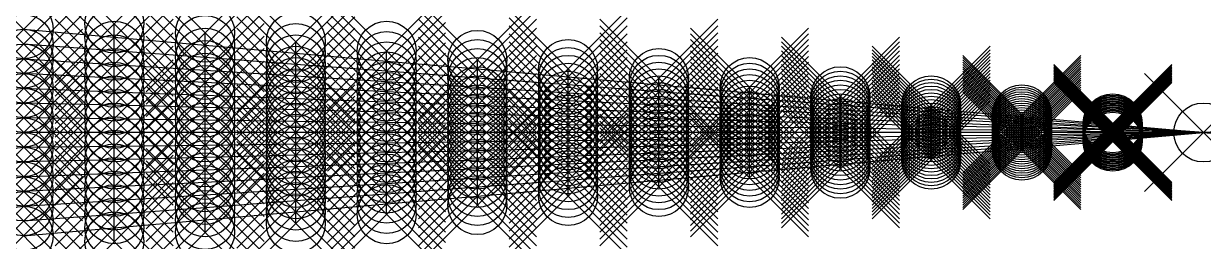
# Model space of a CAD drawing. Header units: inches. Extents: x 0 to 40, y -1.8 to 1.8.
# Drawn here: x 0 to 20, y -1.85 to 1.85 of the extents above; entities that cross this region are included whole.
import ezdxf

# ---------------------------------------------------------------- set-up
doc = ezdxf.new("R2010")
doc.units = ezdxf.units.IN
doc.header["$MEASUREMENT"] = 0
doc.header["$PDMODE"] = 35
for name, color, linetype in [('GF_Glass_01', 210, 'Continuous'), ('GF_Glass_02', 210, 'Continuous'), ('GF_Glass_03', 210, 'Continuous'), ('GF_Glass_04', 210, 'Continuous'), ('GF_Glass_05', 210, 'Continuous'), ('NF_Glassload', 150, 'Continuous'), ('NF_RestraintsXYZ', 70, 'Continuous'), ('NF_Windload_01', 40, 'Continuous'), ('NF_Windload_02', 40, 'Continuous'), ('NF_Windload_03', 40, 'Continuous'), ('NF_Windload_04', 40, 'Continuous'), ('NF_Windload_05', 40, 'Continuous'), ('NF_Windload_06', 40, 'Continuous'), ('NF_Windload_07', 40, 'Continuous'), ('NF_Windload_08', 40, 'Continuous'), ('NF_Windload_09', 40, 'Continuous'), ('NF_Windload_10', 40, 'Continuous'), ('NF_Windload_11', 40, 'Continuous'), ('NF_Windload_12', 40, 'Continuous'), ('NF_Windload_13', 40, 'Continuous'), ('NF_Windload_14', 40, 'Continuous'), ('NF_Windload_15', 40, 'Continuous')]:
    doc.layers.add(name, color=color, linetype=linetype)

msp = doc.modelspace()

# ---------------------------------------------------------------- linework, layer by layer
for p, q in [((1.538, 1.615, 23.438), (1.538, 1.846, 25)), ((0, 1.75, 23.438), (1.538, 1.615, 23.438)), ((1.538, 1.385, 21.875), (1.538, 1.615, 23.438)), ((1.538, 1.615, 23.438), (3.077, 1.481, 23.438)), ((3.077, 1.481, 23.438), (3.077, 1.692, 25)), ((1.538, 1.385, 21.875), (0, 1.5, 21.875)), ((3.077, 1.269, 21.875), (3.077, 1.481, 23.438)), ((3.077, 1.481, 23.438), (4.615, 1.346, 23.438)), ((4.615, 1.346, 23.438), (4.615, 1.538, 25)), ((0, 1.25, 20.312), (1.538, 1.154, 20.312)), ((1.538, 1.154, 20.312), (1.538, 1.385, 21.875)), ((3.077, 1.269, 21.875), (1.538, 1.385, 21.875)), ((3.077, 1.058, 20.312), (3.077, 1.269, 21.875)), ((4.615, 1.154, 21.875), (3.077, 1.269, 21.875)), ((4.615, 1.154, 21.875), (4.615, 1.346, 23.438)), ((4.615, 1.346, 23.438), (6.154, 1.212, 23.438)), ((6.154, 1.212, 23.438), (6.154, 1.385, 25)), ((6.154, 1.038, 21.875), (6.154, 1.212, 23.438)), ((6.154, 1.212, 23.438), (7.692, 1.077, 23.438)), ((7.692, 1.077, 23.438), (7.692, 1.231, 25)), ((1.538, 0.923, 18.75), (1.538, 1.154, 20.312)), ((1.538, 1.154, 20.312), (3.077, 1.058, 20.312)), ((3.077, 0.846, 18.75), (3.077, 1.058, 20.312)), ((3.077, 1.058, 20.312), (4.615, 0.962, 20.312)), ((4.615, 0.962, 20.312), (4.615, 1.154, 21.875)), ((6.154, 1.038, 21.875), (4.615, 1.154, 21.875)), ((6.154, 0.865, 20.312), (6.154, 1.038, 21.875)), ((7.692, 0.923, 21.875), (6.154, 1.038, 21.875)), ((7.692, 0.923, 21.875), (7.692, 1.077, 23.438)), ((7.692, 1.077, 23.438), (9.231, 0.942, 23.438)), ((9.231, 0.942, 23.438), (9.231, 1.077, 25)), ((1.538, 0.923, 18.75), (0, 1, 18.75)), ((1.538, 0.692, 17.188), (1.538, 0.923, 18.75)), ((3.077, 0.846, 18.75), (1.538, 0.923, 18.75)), ((3.077, 0.635, 17.188), (3.077, 0.846, 18.75)), ((4.615, 0.769, 18.75), (3.077, 0.846, 18.75)), ((4.615, 0.769, 18.75), (4.615, 0.962, 20.312)), ((4.615, 0.962, 20.312), (6.154, 0.865, 20.312)), ((6.154, 0.692, 18.75), (6.154, 0.865, 20.312)), ((6.154, 0.865, 20.312), (7.692, 0.769, 20.312)), ((7.692, 0.769, 20.312), (7.692, 0.923, 21.875)), ((9.231, 0.808, 21.875), (7.692, 0.923, 21.875)), ((9.231, 0.808, 21.875), (9.231, 0.942, 23.438)), ((9.231, 0.942, 23.438), (10.769, 0.808, 23.438)), ((9.231, 0.673, 20.312), (9.231, 0.808, 21.875)), ((10.769, 0.692, 21.875), (9.231, 0.808, 21.875)), ((10.769, 0.808, 23.438), (10.769, 0.923, 25)), ((10.769, 0.692, 21.875), (10.769, 0.808, 23.438)), ((10.769, 0.808, 23.438), (12.308, 0.673, 23.438)), ((0, 0.75, 17.188), (1.538, 0.692, 17.188)), ((1.538, 0.462, 15.625), (1.538, 0.692, 17.188)), ((1.538, 0.692, 17.188), (3.077, 0.635, 17.188)), ((3.077, 0.423, 15.625), (3.077, 0.635, 17.188)), ((3.077, 0.635, 17.188), (4.615, 0.577, 17.188)), ((4.615, 0.577, 17.188), (4.615, 0.769, 18.75)), ((6.154, 0.692, 18.75), (4.615, 0.769, 18.75)), ((6.154, 0.519, 17.188), (6.154, 0.692, 18.75)), ((7.692, 0.615, 18.75), (6.154, 0.692, 18.75)), ((7.692, 0.615, 18.75), (7.692, 0.769, 20.312)), ((7.692, 0.769, 20.312), (9.231, 0.673, 20.312)), ((7.692, 0.462, 17.188), (7.692, 0.615, 18.75)), ((9.231, 0.538, 18.75), (7.692, 0.615, 18.75)), ((9.231, 0.538, 18.75), (9.231, 0.673, 20.312)), ((9.231, 0.673, 20.312), (10.769, 0.577, 20.312)), ((10.769, 0.577, 20.312), (10.769, 0.692, 21.875)), ((12.308, 0.577, 21.875), (10.769, 0.692, 21.875)), ((12.308, 0.673, 23.438), (12.308, 0.769, 25)), ((12.308, 0.577, 21.875), (12.308, 0.673, 23.438)), ((12.308, 0.673, 23.438), (13.846, 0.538, 23.438)), ((13.846, 0.538, 23.438), (13.846, 0.615, 25)), ((1.538, 0.462, 15.625), (0, 0.5, 15.625)), ((1.538, 0.231, 14.062), (1.538, 0.462, 15.625)), ((3.077, 0.423, 15.625), (1.538, 0.462, 15.625)), ((3.077, 0.212, 14.062), (3.077, 0.423, 15.625)), ((4.615, 0.385, 15.625), (3.077, 0.423, 15.625)), ((4.615, 0.385, 15.625), (4.615, 0.577, 17.188)), ((4.615, 0.577, 17.188), (6.154, 0.519, 17.188)), ((6.154, 0.346, 15.625), (6.154, 0.519, 17.188)), ((6.154, 0.519, 17.188), (7.692, 0.462, 17.188)), ((7.692, 0.308, 15.625), (7.692, 0.462, 17.188)), ((7.692, 0.462, 17.188), (9.231, 0.404, 17.188)), ((9.231, 0.404, 17.188), (9.231, 0.538, 18.75)), ((10.769, 0.462, 18.75), (9.231, 0.538, 18.75)), ((9.231, 0.269, 15.625), (9.231, 0.404, 17.188)), ((9.231, 0.404, 17.188), (10.769, 0.346, 17.188)), ((10.769, 0.462, 18.75), (10.769, 0.577, 20.312)), ((10.769, 0.577, 20.312), (12.308, 0.481, 20.312)), ((10.769, 0.346, 17.188), (10.769, 0.462, 18.75)), ((12.308, 0.385, 18.75), (10.769, 0.462, 18.75)), ((12.308, 0.481, 20.312), (12.308, 0.577, 21.875)), ((13.846, 0.462, 21.875), (12.308, 0.577, 21.875)), ((12.308, 0.385, 18.75), (12.308, 0.481, 20.312)), ((12.308, 0.481, 20.312), (13.846, 0.385, 20.312)), ((13.846, 0.462, 21.875), (13.846, 0.538, 23.438)), ((13.846, 0.538, 23.438), (15.385, 0.404, 23.438)), ((13.846, 0.385, 20.312), (13.846, 0.462, 21.875)), ((15.385, 0.346, 21.875), (13.846, 0.462, 21.875)), ((15.385, 0.404, 23.438), (15.385, 0.462, 25)), ((15.385, 0.346, 21.875), (15.385, 0.404, 23.438)), ((15.385, 0.404, 23.438), (16.923, 0.269, 23.438)), ((1.538, 0.231, 14.062), (0, 0.25, 14.062)), ((1.538, 0, 12.5), (1.538, 0.231, 14.062)), ((1.538, 0.231, 14.062), (3.077, 0.212, 14.062)), ((3.077, 0, 12.5), (3.077, 0.212, 14.062)), ((3.077, 0.212, 14.062), (4.615, 0.192, 14.062)), ((4.615, 0.192, 14.062), (4.615, 0.385, 15.625)), ((6.154, 0.346, 15.625), (4.615, 0.385, 15.625)), ((6.154, 0.173, 14.062), (6.154, 0.346, 15.625)), ((7.692, 0.308, 15.625), (6.154, 0.346, 15.625)), ((7.692, 0.154, 14.062), (7.692, 0.308, 15.625)), ((9.231, 0.269, 15.625), (7.692, 0.308, 15.625)), ((9.231, 0.135, 14.062), (9.231, 0.269, 15.625)), ((10.769, 0.231, 15.625), (9.231, 0.269, 15.625)), ((10.769, 0.231, 15.625), (10.769, 0.346, 17.188)), ((10.769, 0.346, 17.188), (12.308, 0.288, 17.188)), ((10.769, 0.115, 14.062), (10.769, 0.231, 15.625)), ((12.308, 0.192, 15.625), (10.769, 0.231, 15.625)), ((12.308, 0.288, 17.188), (12.308, 0.385, 18.75)), ((13.846, 0.308, 18.75), (12.308, 0.385, 18.75)), ((12.308, 0.192, 15.625), (12.308, 0.288, 17.188)), ((12.308, 0.288, 17.188), (13.846, 0.231, 17.188)), ((13.846, 0.308, 18.75), (13.846, 0.385, 20.312)), ((13.846, 0.385, 20.312), (15.385, 0.288, 20.312)), ((13.846, 0.231, 17.188), (13.846, 0.308, 18.75)), ((15.385, 0.231, 18.75), (13.846, 0.308, 18.75)), ((13.846, 0.154, 15.625), (13.846, 0.231, 17.188)), ((13.846, 0.231, 17.188), (15.385, 0.173, 17.188)), ((15.385, 0.288, 20.312), (15.385, 0.346, 21.875)), ((16.923, 0.231, 21.875), (15.385, 0.346, 21.875)), ((15.385, 0.231, 18.75), (15.385, 0.288, 20.312)), ((15.385, 0.288, 20.312), (16.923, 0.192, 20.312)), ((15.385, 0.173, 17.188), (15.385, 0.231, 18.75)), ((16.923, 0.154, 18.75), (15.385, 0.231, 18.75)), ((16.923, 0.269, 23.438), (16.923, 0.308, 25)), ((16.923, 0.231, 21.875), (16.923, 0.269, 23.438)), ((16.923, 0.269, 23.438), (18.462, 0.135, 23.438)), ((16.923, 0.192, 20.312), (16.923, 0.231, 21.875)), ((18.462, 0.115, 21.875), (16.923, 0.231, 21.875)), ((1.538, 0, 12.5), (0, 0, 12.5)), ((1.538, -0.231, 10.938), (1.538, 0, 12.5)), ((3.077, 0, 12.5), (1.538, 0, 12.5)), ((3.077, -0.212, 10.938), (3.077, 0, 12.5)), ((4.615, 0, 12.5), (3.077, 0, 12.5)), ((4.615, 0, 12.5), (4.615, 0.192, 14.062)), ((4.615, 0.192, 14.062), (6.154, 0.173, 14.062)), ((4.615, -0.192, 10.938), (4.615, 0, 12.5)), ((6.154, 0, 12.5), (4.615, 0, 12.5)), ((6.154, 0, 12.5), (6.154, 0.173, 14.062)), ((6.154, 0.173, 14.062), (7.692, 0.154, 14.062)), ((6.154, -0.173, 10.938), (6.154, 0, 12.5)), ((7.692, 0, 12.5), (6.154, 0, 12.5)), ((7.692, 0, 12.5), (7.692, 0.154, 14.062)), ((7.692, 0.154, 14.062), (9.231, 0.135, 14.062)), ((7.692, -0.154, 10.938), (7.692, 0, 12.5)), ((9.231, 0, 12.5), (7.692, 0, 12.5)), ((9.231, 0, 12.5), (9.231, 0.135, 14.062)), ((9.231, 0.135, 14.062), (10.769, 0.115, 14.062)), ((9.231, -0.135, 10.938), (9.231, 0, 12.5)), ((10.769, 0, 12.5), (9.231, 0, 12.5)), ((10.769, 0, 12.5), (10.769, 0.115, 14.062)), ((10.769, 0.115, 14.062), (12.308, 0.096, 14.062)), ((10.769, -0.115, 10.938), (10.769, 0, 12.5)), ((12.308, 0, 12.5), (10.769, 0, 12.5)), ((12.308, 0.096, 14.062), (12.308, 0.192, 15.625)), ((13.846, 0.154, 15.625), (12.308, 0.192, 15.625)), ((12.308, 0, 12.5), (12.308, 0.096, 14.062)), ((12.308, 0.096, 14.062), (13.846, 0.077, 14.062)), ((12.308, -0.096, 10.938), (12.308, 0, 12.5)), ((13.846, 0, 12.5), (12.308, 0, 12.5)), ((13.846, 0.077, 14.062), (13.846, 0.154, 15.625)), ((15.385, 0.115, 15.625), (13.846, 0.154, 15.625)), ((13.846, 0, 12.5), (13.846, 0.077, 14.062)), ((13.846, 0.077, 14.062), (15.385, 0.058, 14.062)), ((13.846, -0.077, 10.938), (13.846, 0, 12.5)), ((15.385, 0, 12.5), (13.846, 0, 12.5)), ((15.385, 0.115, 15.625), (15.385, 0.173, 17.188)), ((15.385, 0.173, 17.188), (16.923, 0.115, 17.188)), ((15.385, 0.058, 14.062), (15.385, 0.115, 15.625)), ((16.923, 0.077, 15.625), (15.385, 0.115, 15.625)), ((15.385, 0, 12.5), (15.385, 0.058, 14.062)), ((15.385, 0.058, 14.062), (16.923, 0.038, 14.062)), ((15.385, -0.058, 10.938), (15.385, 0, 12.5)), ((16.923, 0, 12.5), (15.385, 0, 12.5)), ((16.923, 0.154, 18.75), (16.923, 0.192, 20.312)), ((16.923, 0.192, 20.312), (18.462, 0.096, 20.312)), ((16.923, 0.115, 17.188), (16.923, 0.154, 18.75)), ((18.462, 0.077, 18.75), (16.923, 0.154, 18.75)), ((16.923, 0.077, 15.625), (16.923, 0.115, 17.188)), ((16.923, 0.115, 17.188), (18.462, 0.058, 17.188)), ((16.923, 0.038, 14.062), (16.923, 0.077, 15.625)), ((18.462, 0.038, 15.625), (16.923, 0.077, 15.625)), ((16.923, 0, 12.5), (16.923, 0.038, 14.062)), ((16.923, 0.038, 14.062), (18.462, 0.019, 14.062)), ((16.923, -0.038, 10.938), (16.923, 0, 12.5)), ((18.462, 0, 12.5), (16.923, 0, 12.5)), ((18.462, 0.135, 23.438), (18.462, 0.154, 25)), ((18.462, 0.115, 21.875), (18.462, 0.135, 23.438)), ((18.462, 0.135, 23.438), (20, 0, 23.438)), ((18.462, 0.096, 20.312), (18.462, 0.115, 21.875)), ((20, 0, 21.875), (18.462, 0.115, 21.875)), ((18.462, 0.077, 18.75), (18.462, 0.096, 20.312)), ((18.462, 0.096, 20.312), (20, 0, 20.312)), ((18.462, 0.058, 17.188), (18.462, 0.077, 18.75)), ((20, 0, 18.75), (18.462, 0.077, 18.75)), ((18.462, 0.038, 15.625), (18.462, 0.058, 17.188)), ((18.462, 0.058, 17.188), (20, 0, 17.188)), ((18.462, 0.019, 14.062), (18.462, 0.038, 15.625)), ((20, 0, 15.625), (18.462, 0.038, 15.625)), ((18.462, 0, 12.5), (18.462, 0.019, 14.062)), ((18.462, 0.019, 14.062), (20, 0, 14.062)), ((18.462, -0.019, 10.938), (18.462, 0, 12.5)), ((18.462, -0.135, 1.562), (20, 0, 1.562)), ((18.462, -0.115, 3.125), (20, 0, 3.125)), ((18.462, -0.096, 4.688), (20, 0, 4.688)), ((20, 0, 6.25), (18.462, -0.077, 6.25)), ((18.462, -0.058, 7.812), (20, 0, 7.812)), ((20, 0, 9.375), (18.462, -0.038, 9.375)), ((18.462, -0.019, 10.938), (20, 0, 10.938)), ((20, 0, 12.5), (18.462, 0, 12.5)), ((20, 0, 1.562), (21.538, 0.135, 1.562)), ((20, 0, 3.125), (21.538, 0.115, 3.125)), ((20, 0, 4.688), (21.538, 0.096, 4.688)), ((21.538, 0.077, 6.25), (20, 0, 6.25)), ((20, 0, 7.812), (21.538, 0.058, 7.812)), ((21.538, 0.038, 9.375), (20, 0, 9.375)), ((20, 0, 10.938), (21.538, 0.019, 10.938)), ((20, 0), (20, 0, 1.562)), ((20, 0, 1.562), (20, 0, 3.125)), ((20, 0, 3.125), (20, 0, 4.688)), ((20, 0, 4.688), (20, 0, 6.25)), ((20, 0, 6.25), (20, 0, 7.812)), ((20, 0, 7.812), (20, 0, 9.375)), ((20, 0, 9.375), (20, 0, 10.938)), ((20, 0, 10.938), (20, 0, 12.5)), ((20, 0, 12.5), (20, 0, 14.062)), ((20, 0, 14.062), (20, 0, 15.625)), ((20, 0, 15.625), (20, 0, 17.188)), ((20, 0, 17.188), (20, 0, 18.75)), ((20, 0, 18.75), (20, 0, 20.312)), ((20, 0, 20.312), (20, 0, 21.875)), ((20, 0, 21.875), (20, 0, 23.438)), ((20, 0, 23.438), (20, 0, 25)), ((21.538, 0, 12.5), (20, 0, 12.5)), ((20, 0, 14.062), (21.538, -0.019, 14.062)), ((21.538, -0.038, 15.625), (20, 0, 15.625)), ((20, 0, 17.188), (21.538, -0.058, 17.188)), ((21.538, -0.077, 18.75), (20, 0, 18.75)), ((20, 0, 20.312), (21.538, -0.096, 20.312)), ((21.538, -0.115, 21.875), (20, 0, 21.875)), ((20, 0, 23.438), (21.538, -0.135, 23.438)), ((3.077, -0.212, 10.938), (4.615, -0.192, 10.938)), ((4.615, -0.192, 10.938), (6.154, -0.173, 10.938)), ((4.615, -0.385, 9.375), (4.615, -0.192, 10.938)), ((6.154, -0.173, 10.938), (7.692, -0.154, 10.938)), ((6.154, -0.346, 9.375), (6.154, -0.173, 10.938)), ((7.692, -0.154, 10.938), (9.231, -0.135, 10.938)), ((7.692, -0.308, 9.375), (7.692, -0.154, 10.938)), ((9.231, -0.135, 10.938), (10.769, -0.115, 10.938)), ((9.231, -0.269, 9.375), (9.231, -0.135, 10.938)), ((10.769, -0.115, 10.938), (12.308, -0.096, 10.938)), ((10.769, -0.231, 9.375), (10.769, -0.115, 10.938)), ((12.308, -0.192, 9.375), (10.769, -0.231, 9.375)), ((12.308, -0.096, 10.938), (13.846, -0.077, 10.938)), ((12.308, -0.192, 9.375), (12.308, -0.096, 10.938)), ((13.846, -0.154, 9.375), (12.308, -0.192, 9.375)), ((12.308, -0.288, 7.812), (12.308, -0.192, 9.375)), ((13.846, -0.077, 10.938), (15.385, -0.058, 10.938)), ((13.846, -0.154, 9.375), (13.846, -0.077, 10.938)), ((15.385, -0.115, 9.375), (13.846, -0.154, 9.375)), ((13.846, -0.231, 7.812), (13.846, -0.154, 9.375)), ((13.846, -0.231, 7.812), (15.385, -0.173, 7.812)), ((15.385, -0.058, 10.938), (16.923, -0.038, 10.938)), ((15.385, -0.115, 9.375), (15.385, -0.058, 10.938)), ((16.923, -0.077, 9.375), (15.385, -0.115, 9.375)), ((15.385, -0.173, 7.812), (15.385, -0.115, 9.375)), ((15.385, -0.173, 7.812), (16.923, -0.115, 7.812)), ((16.923, -0.154, 6.25), (15.385, -0.231, 6.25)), ((15.385, -0.231, 6.25), (15.385, -0.173, 7.812)), ((15.385, -0.288, 4.688), (16.923, -0.192, 4.688)), ((16.923, -0.038, 10.938), (18.462, -0.019, 10.938)), ((16.923, -0.077, 9.375), (16.923, -0.038, 10.938)), ((18.462, -0.038, 9.375), (16.923, -0.077, 9.375)), ((16.923, -0.115, 7.812), (18.462, -0.058, 7.812)), ((16.923, -0.115, 7.812), (16.923, -0.077, 9.375)), ((18.462, -0.077, 6.25), (16.923, -0.154, 6.25)), ((16.923, -0.192, 4.688), (18.462, -0.096, 4.688)), ((16.923, -0.154, 6.25), (16.923, -0.115, 7.812)), ((16.923, -0.231, 3.125), (18.462, -0.115, 3.125)), ((16.923, -0.269, 1.562), (18.462, -0.135, 1.562)), ((16.923, -0.192, 4.688), (16.923, -0.154, 6.25)), ((16.923, -0.231, 3.125), (16.923, -0.192, 4.688)), ((18.462, -0.038, 9.375), (18.462, -0.019, 10.938)), ((18.462, -0.058, 7.812), (18.462, -0.038, 9.375)), ((18.462, -0.077, 6.25), (18.462, -0.058, 7.812)), ((18.462, -0.096, 4.688), (18.462, -0.077, 6.25)), ((18.462, -0.115, 3.125), (18.462, -0.096, 4.688)), ((18.462, -0.135, 1.562), (18.462, -0.115, 3.125)), ((18.462, -0.154), (18.462, -0.135, 1.562)), ((0, -0.25, 10.938), (1.538, -0.231, 10.938)), ((1.538, -0.231, 10.938), (3.077, -0.212, 10.938)), ((1.538, -0.462, 9.375), (1.538, -0.231, 10.938)), ((3.077, -0.423, 9.375), (3.077, -0.212, 10.938)), ((4.615, -0.385, 9.375), (3.077, -0.423, 9.375)), ((6.154, -0.346, 9.375), (4.615, -0.385, 9.375)), ((4.615, -0.577, 7.812), (4.615, -0.385, 9.375)), ((7.692, -0.308, 9.375), (6.154, -0.346, 9.375)), ((6.154, -0.519, 7.812), (6.154, -0.346, 9.375)), ((9.231, -0.269, 9.375), (7.692, -0.308, 9.375)), ((7.692, -0.462, 7.812), (7.692, -0.308, 9.375)), ((10.769, -0.231, 9.375), (9.231, -0.269, 9.375)), ((9.231, -0.404, 7.812), (9.231, -0.269, 9.375)), ((9.231, -0.404, 7.812), (10.769, -0.346, 7.812)), ((10.769, -0.346, 7.812), (10.769, -0.231, 9.375)), ((10.769, -0.346, 7.812), (12.308, -0.288, 7.812)), ((10.769, -0.462, 6.25), (10.769, -0.346, 7.812)), ((12.308, -0.385, 6.25), (10.769, -0.462, 6.25)), ((12.308, -0.288, 7.812), (13.846, -0.231, 7.812)), ((12.308, -0.385, 6.25), (12.308, -0.288, 7.812)), ((13.846, -0.308, 6.25), (12.308, -0.385, 6.25)), ((12.308, -0.481, 4.688), (12.308, -0.385, 6.25)), ((12.308, -0.481, 4.688), (13.846, -0.385, 4.688)), ((13.846, -0.308, 6.25), (13.846, -0.231, 7.812)), ((15.385, -0.231, 6.25), (13.846, -0.308, 6.25)), ((13.846, -0.385, 4.688), (15.385, -0.288, 4.688)), ((13.846, -0.385, 4.688), (13.846, -0.308, 6.25)), ((13.846, -0.462, 3.125), (15.385, -0.346, 3.125)), ((13.846, -0.462, 3.125), (13.846, -0.385, 4.688)), ((15.385, -0.288, 4.688), (15.385, -0.231, 6.25)), ((15.385, -0.346, 3.125), (16.923, -0.231, 3.125)), ((15.385, -0.404, 1.562), (16.923, -0.269, 1.562)), ((15.385, -0.346, 3.125), (15.385, -0.288, 4.688)), ((15.385, -0.404, 1.562), (15.385, -0.346, 3.125)), ((16.923, -0.269, 1.562), (16.923, -0.231, 3.125)), ((16.923, -0.308), (16.923, -0.269, 1.562)), ((1.538, -0.462, 9.375), (0, -0.5, 9.375)), ((3.077, -0.423, 9.375), (1.538, -0.462, 9.375)), ((1.538, -0.692, 7.812), (1.538, -0.462, 9.375)), ((3.077, -0.635, 7.812), (3.077, -0.423, 9.375)), ((3.077, -0.635, 7.812), (4.615, -0.577, 7.812)), ((4.615, -0.577, 7.812), (6.154, -0.519, 7.812)), ((4.615, -0.769, 6.25), (4.615, -0.577, 7.812)), ((6.154, -0.519, 7.812), (7.692, -0.462, 7.812)), ((6.154, -0.692, 6.25), (6.154, -0.519, 7.812)), ((7.692, -0.462, 7.812), (9.231, -0.404, 7.812)), ((7.692, -0.615, 6.25), (7.692, -0.462, 7.812)), ((9.231, -0.538, 6.25), (7.692, -0.615, 6.25)), ((9.231, -0.538, 6.25), (9.231, -0.404, 7.812)), ((10.769, -0.462, 6.25), (9.231, -0.538, 6.25)), ((9.231, -0.673, 4.688), (9.231, -0.538, 6.25)), ((9.231, -0.673, 4.688), (10.769, -0.577, 4.688)), ((10.769, -0.577, 4.688), (10.769, -0.462, 6.25)), ((10.769, -0.577, 4.688), (12.308, -0.481, 4.688)), ((10.769, -0.692, 3.125), (10.769, -0.577, 4.688)), ((10.769, -0.692, 3.125), (12.308, -0.577, 3.125)), ((12.308, -0.577, 3.125), (13.846, -0.462, 3.125)), ((12.308, -0.577, 3.125), (12.308, -0.481, 4.688)), ((12.308, -0.673, 1.562), (13.846, -0.538, 1.562)), ((12.308, -0.673, 1.562), (12.308, -0.577, 3.125)), ((13.846, -0.538, 1.562), (15.385, -0.404, 1.562)), ((13.846, -0.538, 1.562), (13.846, -0.462, 3.125)), ((13.846, -0.615), (13.846, -0.538, 1.562)), ((15.385, -0.462), (15.385, -0.404, 1.562)), ((0, -0.75, 7.812), (1.538, -0.692, 7.812)), ((1.538, -0.692, 7.812), (3.077, -0.635, 7.812)), ((1.538, -0.923, 6.25), (1.538, -0.692, 7.812)), ((3.077, -0.846, 6.25), (3.077, -0.635, 7.812)), ((4.615, -0.769, 6.25), (3.077, -0.846, 6.25)), ((6.154, -0.692, 6.25), (4.615, -0.769, 6.25)), ((4.615, -0.962, 4.688), (4.615, -0.769, 6.25)), ((7.692, -0.615, 6.25), (6.154, -0.692, 6.25)), ((6.154, -0.865, 4.688), (6.154, -0.692, 6.25)), ((6.154, -0.865, 4.688), (7.692, -0.769, 4.688)), ((7.692, -0.769, 4.688), (7.692, -0.615, 6.25)), ((7.692, -0.769, 4.688), (9.231, -0.673, 4.688)), ((7.692, -0.923, 3.125), (7.692, -0.769, 4.688)), ((9.231, -0.808, 3.125), (9.231, -0.673, 4.688)), ((9.231, -0.808, 3.125), (10.769, -0.692, 3.125)), ((10.769, -0.808, 1.562), (12.308, -0.673, 1.562)), ((10.769, -0.808, 1.562), (10.769, -0.692, 3.125)), ((12.308, -0.769), (12.308, -0.673, 1.562)), ((1.538, -0.923, 6.25), (0, -1, 6.25)), ((3.077, -0.846, 6.25), (1.538, -0.923, 6.25)), ((1.538, -1.154, 4.688), (1.538, -0.923, 6.25)), ((3.077, -1.058, 4.688), (3.077, -0.846, 6.25)), ((3.077, -1.058, 4.688), (4.615, -0.962, 4.688)), ((4.615, -0.962, 4.688), (6.154, -0.865, 4.688)), ((4.615, -1.154, 3.125), (4.615, -0.962, 4.688)), ((6.154, -1.038, 3.125), (6.154, -0.865, 4.688)), ((6.154, -1.038, 3.125), (7.692, -0.923, 3.125)), ((7.692, -0.923, 3.125), (9.231, -0.808, 3.125)), ((7.692, -1.077, 1.562), (7.692, -0.923, 3.125)), ((7.692, -1.077, 1.562), (9.231, -0.942, 1.562)), ((9.231, -0.942, 1.562), (9.231, -0.808, 3.125)), ((9.231, -0.942, 1.562), (10.769, -0.808, 1.562)), ((9.231, -1.077), (9.231, -0.942, 1.562)), ((10.769, -0.923), (10.769, -0.808, 1.562)), ((0, -1.25, 4.688), (1.538, -1.154, 4.688)), ((1.538, -1.154, 4.688), (3.077, -1.058, 4.688)), ((1.538, -1.385, 3.125), (1.538, -1.154, 4.688)), ((3.077, -1.269, 3.125), (3.077, -1.058, 4.688)), ((3.077, -1.269, 3.125), (4.615, -1.154, 3.125)), ((4.615, -1.154, 3.125), (6.154, -1.038, 3.125)), ((4.615, -1.346, 1.562), (4.615, -1.154, 3.125)), ((6.154, -1.212, 1.562), (6.154, -1.038, 3.125)), ((6.154, -1.212, 1.562), (7.692, -1.077, 1.562)), ((7.692, -1.231), (7.692, -1.077, 1.562)), ((0, -1.5, 3.125), (1.538, -1.385, 3.125)), ((1.538, -1.385, 3.125), (3.077, -1.269, 3.125)), ((1.538, -1.615, 1.562), (1.538, -1.385, 3.125)), ((3.077, -1.481, 1.562), (3.077, -1.269, 3.125)), ((3.077, -1.481, 1.562), (4.615, -1.346, 1.562)), ((4.615, -1.346, 1.562), (6.154, -1.212, 1.562)), ((4.615, -1.538), (4.615, -1.346, 1.562)), ((6.154, -1.385), (6.154, -1.212, 1.562)), ((1.538, -1.615, 1.562), (3.077, -1.481, 1.562)), ((3.077, -1.692), (3.077, -1.481, 1.562)), ((0, -1.75, 1.562), (1.538, -1.615, 1.562)), ((1.538, -1.846), (1.538, -1.615, 1.562))]:
    msp.add_line(p, q)
at = {"layer": 'GF_Glass_01'}
for p in [(4.615, -1.346, 1.562), (3.077, -1.481, 1.562), (4.615, -1.538), (3.077, -1.692)]:
    msp.add_point(p, dxfattribs=at)
at = {"layer": 'GF_Glass_02'}
for p in [(9.231, -0.538, 6.25), (7.692, -0.615, 6.25), (7.692, -0.769, 4.688), (9.231, -0.673, 4.688)]:
    msp.add_point(p, dxfattribs=at)
at = {"layer": 'GF_Glass_03'}
for p in [(15.385, 0, 12.5), (16.923, 0, 12.5), (15.385, -0.058, 10.938), (16.923, -0.038, 10.938)]:
    msp.add_point(p, dxfattribs=at)
at = {"layer": 'GF_Glass_04'}
for p in [(9.231, 0.538, 18.75), (9.231, 0.404, 17.188), (10.769, 0.462, 18.75), (10.769, 0.346, 17.188)]:
    msp.add_point(p, dxfattribs=at)
at = {"layer": 'GF_Glass_05'}
for p in [(3.077, 1.692, 25), (3.077, 1.481, 23.438), (4.615, 1.538, 25), (4.615, 1.346, 23.438)]:
    msp.add_point(p, dxfattribs=at)
at = {"layer": 'NF_Glassload'}
for p in [(1.538, 1.615, 23.438), (3.077, 1.481, 23.438), (1.538, 1.385, 21.875), (3.077, 1.269, 21.875), (4.615, 1.346, 23.438), (6.154, 1.212, 23.438), (1.538, 1.154, 20.312), (3.077, 1.058, 20.312), (4.615, 1.154, 21.875), (6.154, 1.038, 21.875), (7.692, 1.077, 23.438), (1.538, 0.923, 18.75), (3.077, 0.846, 18.75), (4.615, 0.962, 20.312), (6.154, 0.865, 20.312), (7.692, 0.923, 21.875), (9.231, 0.942, 23.438), (9.231, 0.808, 21.875), (10.769, 0.808, 23.438), (1.538, 0.692, 17.188), (3.077, 0.635, 17.188), (4.615, 0.769, 18.75), (6.154, 0.692, 18.75), (7.692, 0.769, 20.312), (7.692, 0.615, 18.75), (9.231, 0.673, 20.312), (10.769, 0.692, 21.875), (12.308, 0.673, 23.438), (1.538, 0.462, 15.625), (3.077, 0.423, 15.625), (4.615, 0.577, 17.188), (6.154, 0.519, 17.188), (7.692, 0.462, 17.188), (9.231, 0.538, 18.75), (9.231, 0.404, 17.188), (10.769, 0.577, 20.312), (10.769, 0.462, 18.75), (12.308, 0.577, 21.875), (12.308, 0.481, 20.312), (13.846, 0.538, 23.438), (13.846, 0.462, 21.875), (15.385, 0.404, 23.438), (1.538, 0.231, 14.062), (3.077, 0.212, 14.062), (4.615, 0.385, 15.625), (6.154, 0.346, 15.625), (7.692, 0.308, 15.625), (9.231, 0.269, 15.625), (10.769, 0.346, 17.188), (10.769, 0.231, 15.625), (12.308, 0.385, 18.75), (12.308, 0.288, 17.188), (13.846, 0.385, 20.312), (13.846, 0.308, 18.75), (13.846, 0.231, 17.188), (15.385, 0.346, 21.875), (15.385, 0.288, 20.312), (15.385, 0.231, 18.75), (16.923, 0.269, 23.438), (16.923, 0.231, 21.875), (1.538, 0, 12.5), (3.077, 0, 12.5), (4.615, 0.192, 14.062), (4.615, 0, 12.5), (6.154, 0.173, 14.062), (6.154, 0, 12.5), (7.692, 0.154, 14.062), (7.692, 0, 12.5), (9.231, 0.135, 14.062), (9.231, 0, 12.5), (10.769, 0.115, 14.062), (10.769, 0, 12.5), (12.308, 0.192, 15.625), (12.308, 0.096, 14.062), (12.308, 0, 12.5), (13.846, 0.154, 15.625), (13.846, 0.077, 14.062), (13.846, 0, 12.5), (15.385, 0.173, 17.188), (15.385, 0.115, 15.625), (15.385, 0.058, 14.062), (15.385, 0, 12.5), (16.923, 0.192, 20.312), (16.923, 0.154, 18.75), (16.923, 0.115, 17.188), (16.923, 0.077, 15.625), (16.923, 0.038, 14.062), (16.923, 0, 12.5), (18.462, 0.135, 23.438), (18.462, 0.115, 21.875), (18.462, 0.096, 20.312), (18.462, 0.077, 18.75), (18.462, 0.058, 17.188), (18.462, 0.038, 15.625), (18.462, 0.019, 14.062), (18.462, 0, 12.5), (20, 0, 1.562), (20, 0, 3.125), (20, 0, 4.688), (20, 0, 6.25), (20, 0, 7.812), (20, 0, 9.375), (20, 0, 10.938), (20, 0, 12.5), (20, 0, 14.062), (20, 0, 15.625), (20, 0, 17.188), (20, 0, 18.75), (20, 0, 20.312), (20, 0, 21.875), (20, 0, 23.438), (4.615, -0.192, 10.938), (6.154, -0.173, 10.938), (7.692, -0.154, 10.938), (9.231, -0.135, 10.938), (10.769, -0.115, 10.938), (12.308, -0.096, 10.938), (12.308, -0.192, 9.375), (13.846, -0.077, 10.938), (13.846, -0.154, 9.375), (15.385, -0.058, 10.938), (15.385, -0.115, 9.375), (15.385, -0.173, 7.812), (16.923, -0.038, 10.938), (16.923, -0.077, 9.375), (16.923, -0.115, 7.812), (16.923, -0.154, 6.25), (16.923, -0.192, 4.688), (18.462, -0.019, 10.938), (18.462, -0.038, 9.375), (18.462, -0.058, 7.812), (18.462, -0.077, 6.25), (18.462, -0.096, 4.688), (18.462, -0.115, 3.125), (18.462, -0.135, 1.562), (1.538, -0.231, 10.938), (3.077, -0.212, 10.938), (4.615, -0.385, 9.375), (6.154, -0.346, 9.375), (7.692, -0.308, 9.375), (9.231, -0.269, 9.375), (10.769, -0.231, 9.375), (10.769, -0.346, 7.812), (12.308, -0.288, 7.812), (12.308, -0.385, 6.25), (13.846, -0.231, 7.812), (13.846, -0.308, 6.25), (13.846, -0.385, 4.688), (15.385, -0.231, 6.25), (15.385, -0.288, 4.688), (15.385, -0.346, 3.125), (16.923, -0.231, 3.125), (16.923, -0.269, 1.562), (1.538, -0.462, 9.375), (3.077, -0.423, 9.375), (4.615, -0.577, 7.812), (6.154, -0.519, 7.812), (7.692, -0.462, 7.812), (9.231, -0.404, 7.812), (9.231, -0.538, 6.25), (10.769, -0.462, 6.25), (10.769, -0.577, 4.688), (12.308, -0.481, 4.688), (12.308, -0.577, 3.125), (13.846, -0.462, 3.125), (13.846, -0.538, 1.562), (15.385, -0.404, 1.562), (1.538, -0.692, 7.812), (3.077, -0.635, 7.812), (4.615, -0.769, 6.25), (6.154, -0.692, 6.25), (7.692, -0.615, 6.25), (7.692, -0.769, 4.688), (9.231, -0.673, 4.688), (10.769, -0.692, 3.125), (12.308, -0.673, 1.562), (1.538, -0.923, 6.25), (3.077, -0.846, 6.25), (4.615, -0.962, 4.688), (6.154, -0.865, 4.688), (7.692, -0.923, 3.125), (9.231, -0.808, 3.125), (9.231, -0.942, 1.562), (10.769, -0.808, 1.562), (1.538, -1.154, 4.688), (3.077, -1.058, 4.688), (4.615, -1.154, 3.125), (6.154, -1.038, 3.125), (7.692, -1.077, 1.562), (1.538, -1.385, 3.125), (3.077, -1.269, 3.125), (4.615, -1.346, 1.562), (6.154, -1.212, 1.562), (3.077, -1.481, 1.562), (1.538, -1.615, 1.562)]:
    msp.add_point(p, dxfattribs=at)
at = {"layer": 'NF_RestraintsXYZ'}
for p in [(1.538, 1.846, 25), (0, 1.75, 23.438), (3.077, 1.692, 25), (0, 1.5, 21.875), (4.615, 1.538, 25), (0, 1.25, 20.312), (6.154, 1.385, 25), (7.692, 1.231, 25), (9.231, 1.077, 25), (0, 1, 18.75), (10.769, 0.923, 25), (0, 0.75, 17.188), (12.308, 0.769, 25), (13.846, 0.615, 25), (0, 0.5, 15.625), (15.385, 0.462, 25), (0, 0.25, 14.062), (16.923, 0.308, 25), (0, 0, 12.5), (18.462, 0.154, 25), (20, 0), (18.462, -0.154), (20, 0, 25), (0, -0.25, 10.938), (16.923, -0.308), (0, -0.5, 9.375), (15.385, -0.462), (0, -0.75, 7.812), (12.308, -0.769), (13.846, -0.615), (0, -1, 6.25), (10.769, -0.923), (9.231, -1.077), (0, -1.25, 4.688), (6.154, -1.385), (7.692, -1.231), (0, -1.5, 3.125), (4.615, -1.538), (0, -1.75, 1.562), (3.077, -1.692), (1.538, -1.846)]:
    msp.add_point(p, dxfattribs=at)
at = {"layer": 'NF_Windload_01'}
for p in [(18.462, -0.135, 1.562), (16.923, -0.269, 1.562), (13.846, -0.538, 1.562), (15.385, -0.404, 1.562), (12.308, -0.673, 1.562), (9.231, -0.942, 1.562), (10.769, -0.808, 1.562), (7.692, -1.077, 1.562), (4.615, -1.346, 1.562), (6.154, -1.212, 1.562), (3.077, -1.481, 1.562), (1.538, -1.615, 1.562)]:
    msp.add_point(p, dxfattribs=at)
at = {"layer": 'NF_Windload_02'}
for p in [(20, 0, 3.125), (18.462, -0.115, 3.125), (15.385, -0.346, 3.125), (16.923, -0.231, 3.125), (12.308, -0.577, 3.125), (13.846, -0.462, 3.125), (10.769, -0.692, 3.125), (7.692, -0.923, 3.125), (9.231, -0.808, 3.125), (4.615, -1.154, 3.125), (6.154, -1.038, 3.125), (1.538, -1.385, 3.125), (3.077, -1.269, 3.125)]:
    msp.add_point(p, dxfattribs=at)
at = {"layer": 'NF_Windload_03'}
for p in [(16.923, -0.192, 4.688), (18.462, -0.096, 4.688), (13.846, -0.385, 4.688), (15.385, -0.288, 4.688), (10.769, -0.577, 4.688), (12.308, -0.481, 4.688), (7.692, -0.769, 4.688), (9.231, -0.673, 4.688), (4.615, -0.962, 4.688), (6.154, -0.865, 4.688), (1.538, -1.154, 4.688), (3.077, -1.058, 4.688)]:
    msp.add_point(p, dxfattribs=at)
at = {"layer": 'NF_Windload_04'}
for p in [(20, 0, 6.25), (16.923, -0.154, 6.25), (18.462, -0.077, 6.25), (12.308, -0.385, 6.25), (13.846, -0.308, 6.25), (15.385, -0.231, 6.25), (9.231, -0.538, 6.25), (10.769, -0.462, 6.25), (4.615, -0.769, 6.25), (6.154, -0.692, 6.25), (7.692, -0.615, 6.25), (1.538, -0.923, 6.25), (3.077, -0.846, 6.25)]:
    msp.add_point(p, dxfattribs=at)
at = {"layer": 'NF_Windload_05'}
for p in [(20, 0, 7.812), (15.385, -0.173, 7.812), (16.923, -0.115, 7.812), (18.462, -0.058, 7.812), (10.769, -0.346, 7.812), (12.308, -0.288, 7.812), (13.846, -0.231, 7.812), (4.615, -0.577, 7.812), (6.154, -0.519, 7.812), (7.692, -0.462, 7.812), (9.231, -0.404, 7.812), (1.538, -0.692, 7.812), (3.077, -0.635, 7.812)]:
    msp.add_point(p, dxfattribs=at)
at = {"layer": 'NF_Windload_06'}
for p in [(20, 0, 9.375), (12.308, -0.192, 9.375), (13.846, -0.154, 9.375), (15.385, -0.115, 9.375), (16.923, -0.077, 9.375), (18.462, -0.038, 9.375), (4.615, -0.385, 9.375), (6.154, -0.346, 9.375), (7.692, -0.308, 9.375), (9.231, -0.269, 9.375), (10.769, -0.231, 9.375), (1.538, -0.462, 9.375), (3.077, -0.423, 9.375)]:
    msp.add_point(p, dxfattribs=at)
at = {"layer": 'NF_Windload_07'}
for p in [(20, 0, 10.938), (4.615, -0.192, 10.938), (6.154, -0.173, 10.938), (7.692, -0.154, 10.938), (9.231, -0.135, 10.938), (10.769, -0.115, 10.938), (12.308, -0.096, 10.938), (13.846, -0.077, 10.938), (15.385, -0.058, 10.938), (16.923, -0.038, 10.938), (18.462, -0.019, 10.938), (1.538, -0.231, 10.938), (3.077, -0.212, 10.938)]:
    msp.add_point(p, dxfattribs=at)
at = {"layer": 'NF_Windload_08'}
for p in [(1.538, 0, 12.5), (3.077, 0, 12.5), (4.615, 0, 12.5), (6.154, 0, 12.5), (7.692, 0, 12.5), (9.231, 0, 12.5), (10.769, 0, 12.5), (12.308, 0, 12.5), (13.846, 0, 12.5), (15.385, 0, 12.5), (16.923, 0, 12.5), (18.462, 0, 12.5), (20, 0, 12.5)]:
    msp.add_point(p, dxfattribs=at)
at = {"layer": 'NF_Windload_09'}
for p in [(1.538, 0.231, 14.062), (3.077, 0.212, 14.062), (4.615, 0.192, 14.062), (6.154, 0.173, 14.062), (7.692, 0.154, 14.062), (9.231, 0.135, 14.062), (10.769, 0.115, 14.062), (12.308, 0.096, 14.062), (13.846, 0.077, 14.062), (15.385, 0.058, 14.062), (16.923, 0.038, 14.062), (18.462, 0.019, 14.062), (20, 0, 14.062)]:
    msp.add_point(p, dxfattribs=at)
at = {"layer": 'NF_Windload_10'}
for p in [(1.538, 0.462, 15.625), (3.077, 0.423, 15.625), (4.615, 0.385, 15.625), (6.154, 0.346, 15.625), (7.692, 0.308, 15.625), (9.231, 0.269, 15.625), (10.769, 0.231, 15.625), (12.308, 0.192, 15.625), (13.846, 0.154, 15.625), (15.385, 0.115, 15.625), (16.923, 0.077, 15.625), (18.462, 0.038, 15.625), (20, 0, 15.625)]:
    msp.add_point(p, dxfattribs=at)
at = {"layer": 'NF_Windload_11'}
for p in [(1.538, 0.692, 17.188), (3.077, 0.635, 17.188), (4.615, 0.577, 17.188), (6.154, 0.519, 17.188), (7.692, 0.462, 17.188), (9.231, 0.404, 17.188), (10.769, 0.346, 17.188), (12.308, 0.288, 17.188), (13.846, 0.231, 17.188), (15.385, 0.173, 17.188), (16.923, 0.115, 17.188), (18.462, 0.058, 17.188), (20, 0, 17.188)]:
    msp.add_point(p, dxfattribs=at)
at = {"layer": 'NF_Windload_12'}
for p in [(1.538, 0.923, 18.75), (3.077, 0.846, 18.75), (4.615, 0.769, 18.75), (6.154, 0.692, 18.75), (7.692, 0.615, 18.75), (9.231, 0.538, 18.75), (10.769, 0.462, 18.75), (12.308, 0.385, 18.75), (13.846, 0.308, 18.75), (15.385, 0.231, 18.75), (16.923, 0.154, 18.75), (18.462, 0.077, 18.75), (20, 0, 18.75)]:
    msp.add_point(p, dxfattribs=at)
at = {"layer": 'NF_Windload_13'}
for p in [(1.538, 1.154, 20.312), (3.077, 1.058, 20.312), (4.615, 0.962, 20.312), (6.154, 0.865, 20.312), (7.692, 0.769, 20.312), (9.231, 0.673, 20.312), (10.769, 0.577, 20.312), (12.308, 0.481, 20.312), (13.846, 0.385, 20.312), (15.385, 0.288, 20.312), (16.923, 0.192, 20.312), (18.462, 0.096, 20.312), (20, 0, 20.312)]:
    msp.add_point(p, dxfattribs=at)
at = {"layer": 'NF_Windload_14'}
for p in [(1.538, 1.385, 21.875), (3.077, 1.269, 21.875), (4.615, 1.154, 21.875), (6.154, 1.038, 21.875), (7.692, 0.923, 21.875), (9.231, 0.808, 21.875), (10.769, 0.692, 21.875), (12.308, 0.577, 21.875), (13.846, 0.462, 21.875), (15.385, 0.346, 21.875), (16.923, 0.231, 21.875), (18.462, 0.115, 21.875), (20, 0, 21.875)]:
    msp.add_point(p, dxfattribs=at)
at = {"layer": 'NF_Windload_15'}
for p in [(1.538, 1.615, 23.438), (3.077, 1.481, 23.438), (4.615, 1.346, 23.438), (6.154, 1.212, 23.438), (7.692, 1.077, 23.438), (9.231, 0.942, 23.438), (10.769, 0.808, 23.438), (12.308, 0.673, 23.438), (13.846, 0.538, 23.438), (15.385, 0.404, 23.438), (16.923, 0.269, 23.438), (18.462, 0.135, 23.438), (20, 0, 23.438)]:
    msp.add_point(p, dxfattribs=at)

doc.saveas('drawing.dxf')
